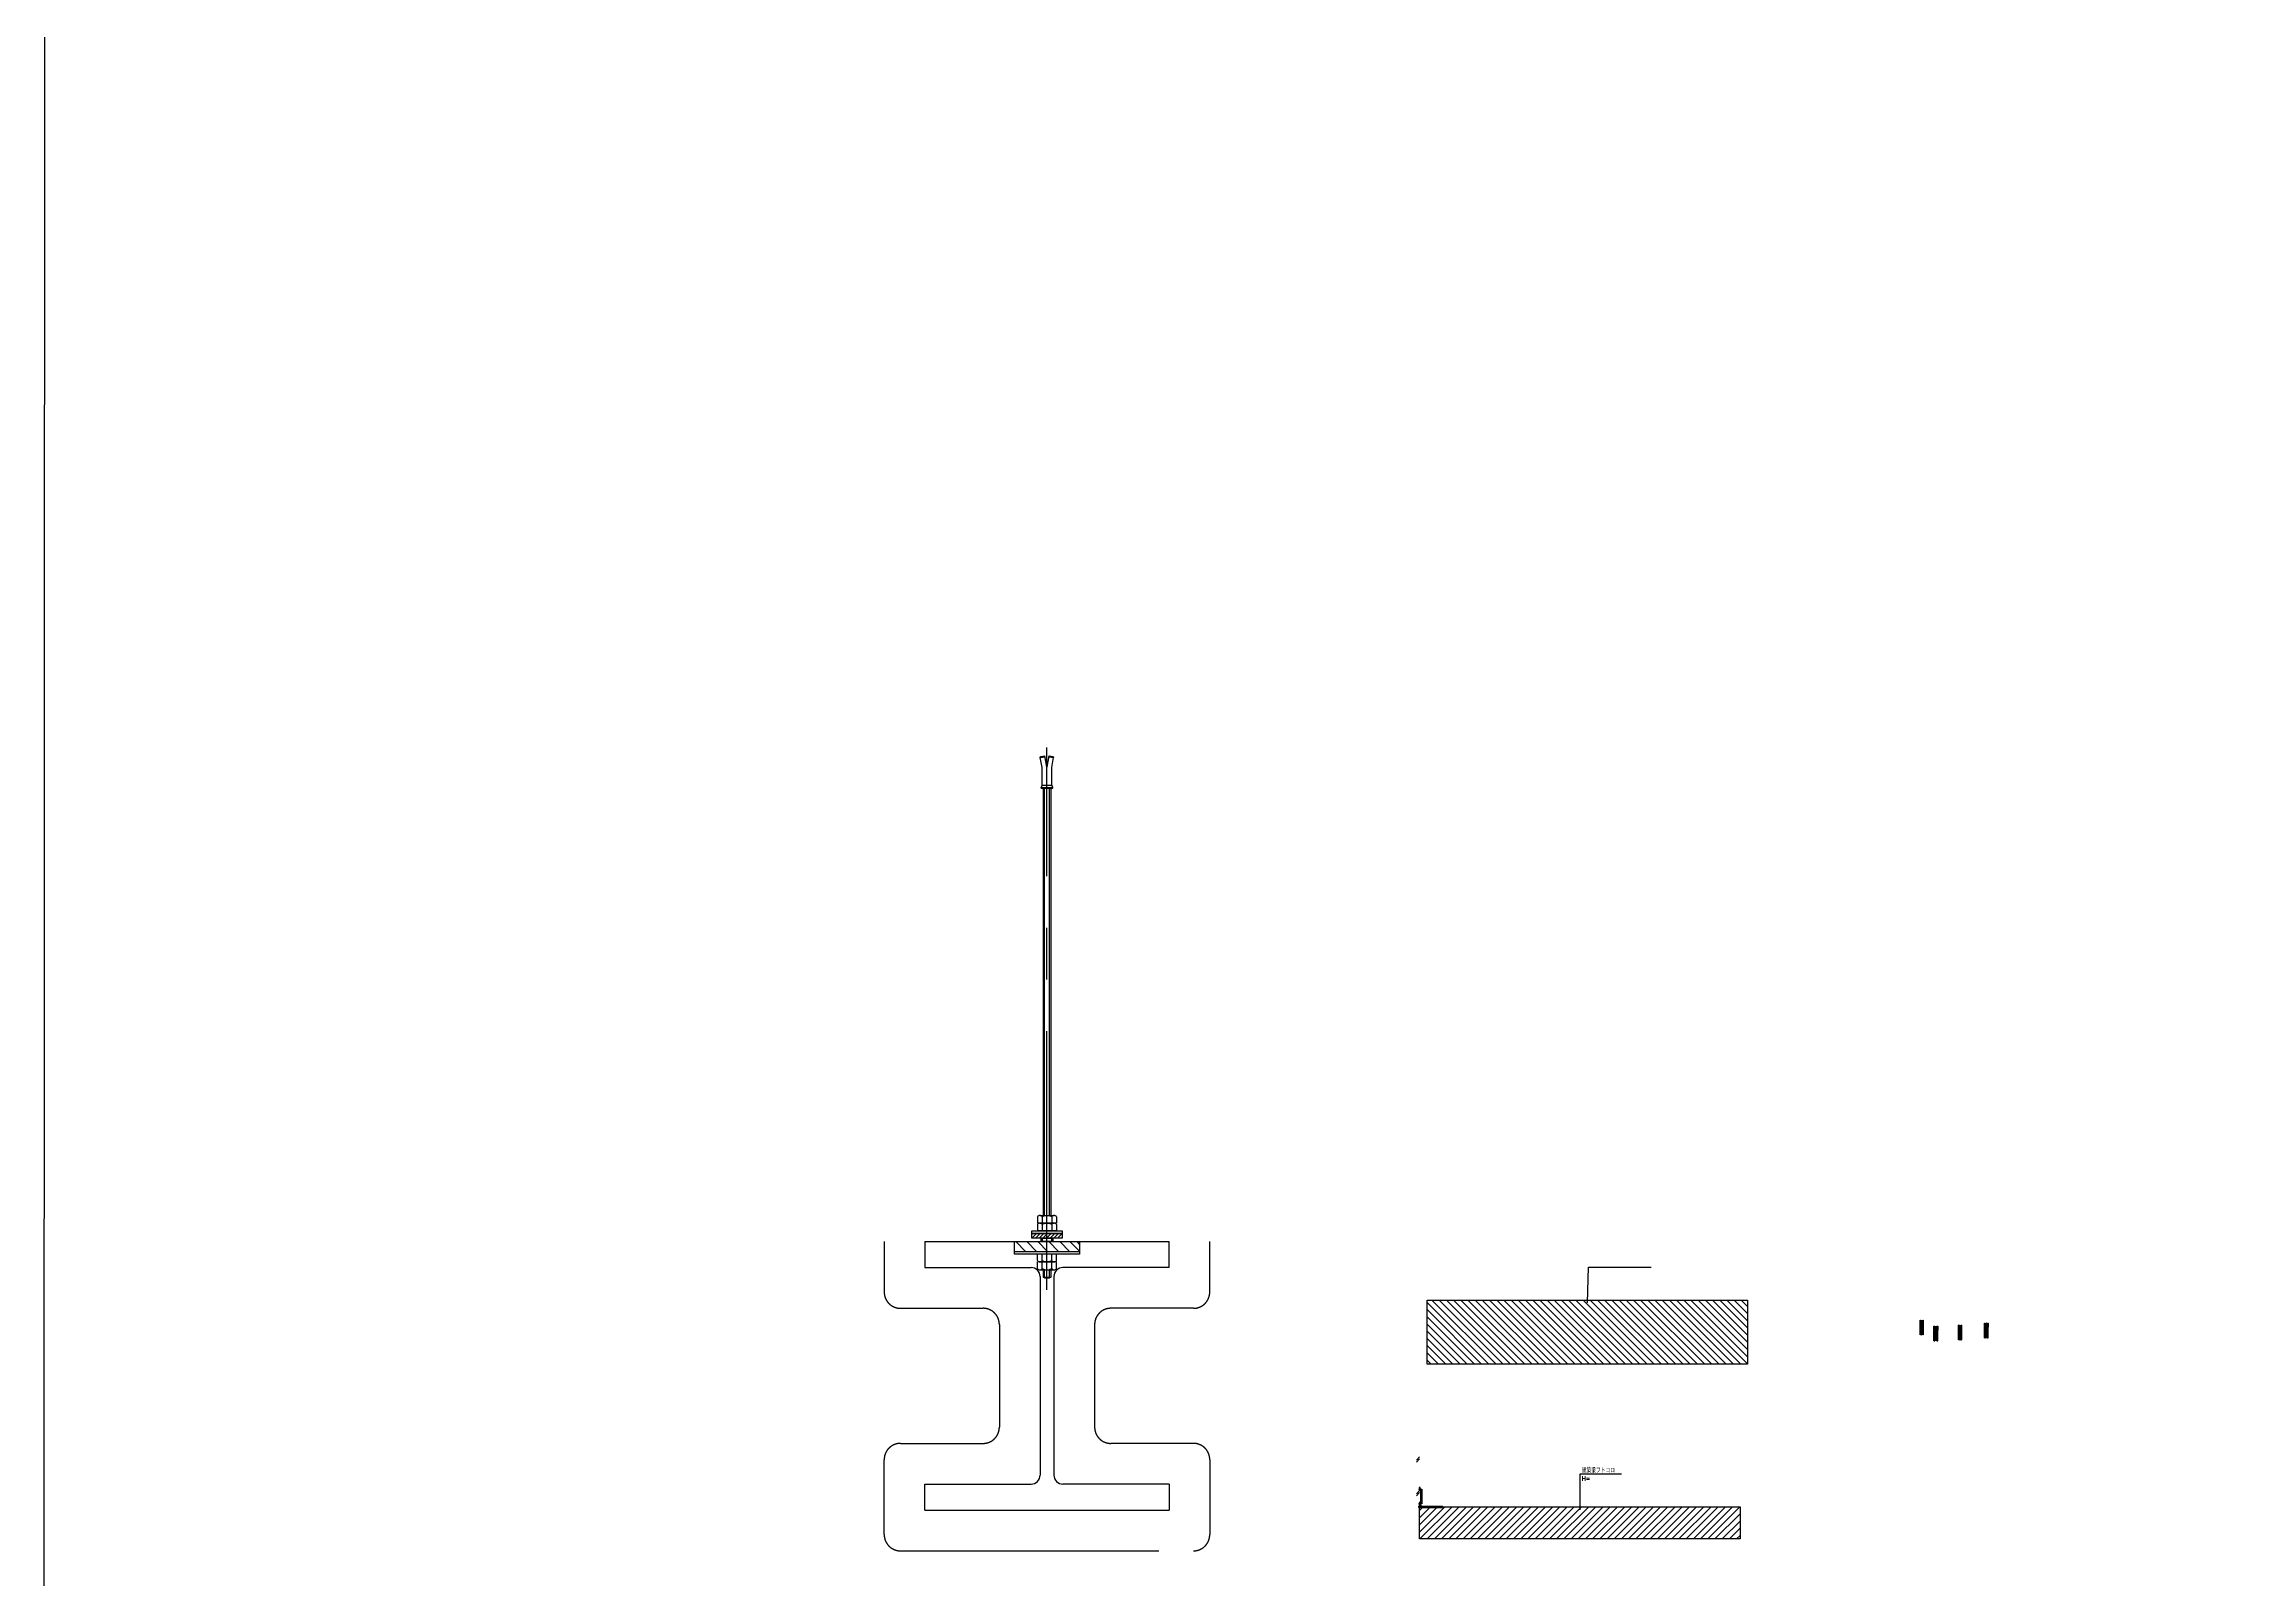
# Model space of a CAD drawing. Header units: millimetres. Extents: x -855187 to 47266, y -116283 to 213088.
# Drawn here: x -855187 to -786779, y -75774 to -27855 of the extents above; entities that cross this region are included whole.
import ezdxf

# ---------------------------------------------------------------- set-up
doc = ezdxf.new("R2010")
doc.units = ezdxf.units.MM
doc.header["$LTSCALE"] = 10
doc.header["$PDMODE"] = 35
doc.header["$PDSIZE"] = 5
for name, pattern in [('CENTER', [50.8, 31.75, -6.35, 6.35, -6.35]), ('HIDDEN', [9.525, 6.35, -3.175]), ('PHANTOM', [63.5, 31.75, -6.35, 6.35, -6.35, 6.35, -6.35])]:
    doc.linetypes.add(name, pattern=pattern)
for name, color, linetype in [('_P16_文字', 3, 'Continuous'), ('_P16_製品寸法', 9, 'Continuous'), ('_グラスウール', 2, 'BATTING'), ('_別途', 6, 'PHANTOM'), ('_吊下地', 40, 'Continuous'), ('_基準', 1, 'CENTER'), ('_製品', 4, 'Continuous'), ('_躯体', 8, 'Continuous')]:
    doc.layers.add(name, color=color, linetype=linetype)
doc.layers.add('_ポイント', color=1, linetype='Continuous', plot=False)
doc.styles.add('OKAMURA', font='simplex8.shx', dxfattribs={"width": 0.7, "bigfont": 'BIGFONT.shx'})
doc.linetypes.add('BATTING', pattern='A,0.00254,-2.54,[134,ltypeshp.shx,S=2.54,R=0,X=-2.54,Y=0],-5.08,[134,ltypeshp.shx,S=2.54,R=180,X=2.54,Y=0],-2.54', length=10.16254)
doc.dimstyles.new('OKAMURA-050', dxfattribs={"dimscale": 50, "dimtxt": 3, "dimasz": 1, "dimexe": 0, "dimexo": 3, "dimgap": 1, "dimtad": 1, "dimdec": 8, "dimdsep": 46, "dimtxsty": 'OKAMURA', "dimblk1": 'DOT', "dimblk2": 'DOT', "dimsah": 1, "dimcen": 0, "dimclrt": 3, "dimadec": 0, "dimazin": 0, "dimtfac": 1, "dimtdec": 8, "dimtix": 1, "dimtmove": 2, "dimatfit": 3, "dimfxl": 1, "dimtolj": 1, "dimarcsym": 0})

# ---------------------------------------------------------------- blocks, each defined once
blk = doc.blocks.new('P16_BASE_FV_01')
at = {"layer": '_吊下地'}
for p, q in [((-29, -21), (-29, 19)), ((-5, 10), (-11, 1)), ((-11, 1), (-6, -9)), ((6, 9), (-5, 10)), ((6, 9), (11, -1)), ((5, -10), (-6, -9)), ((11, -1), (5, -10))]:
    blk.add_line(p, q, dxfattribs=at)
at = {"layer": '_吊下地', "color": 6, "linetype": 'HIDDEN'}
blk.add_circle((0, 0), 12, dxfattribs=at)
at = {"layer": '_吊下地'}
for radius in [9.5, 7, 6]:
    blk.add_circle((0, 0), radius, dxfattribs=at)
at = {"layer": '_基準'}
for p, q in [((13, -11), (-13, 11)), ((11, 13), (-11, -13))]:
    blk.add_line(p, q, dxfattribs=at)
blk = doc.blocks.new('P16_BASE_FV_02')
at = {"layer": '_吊下地'}
for p, q in [((-5, 10), (-11, 1)), ((-11, 1), (-6, -9)), ((6, 9), (-5, 10)), ((6, 9), (11, -1)), ((29, -21), (29, 19)), ((5, -10), (-6, -9)), ((11, -1), (5, -10))]:
    blk.add_line(p, q, dxfattribs=at)
at = {"layer": '_吊下地', "color": 6, "linetype": 'HIDDEN'}
blk.add_circle((0, 0), 12, dxfattribs=at)
at = {"layer": '_吊下地'}
for radius in [9.5, 7, 6]:
    blk.add_circle((0, 0), radius, dxfattribs=at)
at = {"layer": '_基準'}
for p, q in [((13, -11), (-13, 11)), ((11, 13), (-11, -13))]:
    blk.add_line(p, q, dxfattribs=at)
blk = doc.blocks.new('P_WALL')
at = {"layer": '_躯体'}
for p, q in [((0, 63), (-95, -44)), ((0, 0), (-95, -107))]:
    blk.add_line(p, q, dxfattribs=at)
blk = doc.blocks.new('_DOT')
at = {"color": 0, "linetype": 'ByBlock'}
blk.add_line((-0.5, 0), (-1, 0), dxfattribs=at)
at = {"color": 0, "linetype": 'ByBlock', "const_width": 0.5}
blk.add_lwpolyline([(-0.25, 0, 1), (0.25, 0, 1)], format="xyb", close=True, dxfattribs=at)
blk = doc.blocks.new('P18FVBASE03')
at = {"layer": '_吊下地'}
for p, q in [((-20, 0), (30, 0)), ((-20, -1), (-20, 0)), ((-8, 45), (-3, 46)), ((-8, 45), (-8, 43)), ((-8, 43), (-3, 43)), ((-8, 41), (-2, 41)), ((-8, 41), (-7, 38)), ((-7, 38), (-2, 39)), ((-7, 36), (-2, 37)), ((-7, 36), (-7, 34)), ((-7, 34), (-2, 34)), ((-7, 32), (-1, 32)), ((-7, 32), (-7, 29)), ((-7, 29), (-1, 30)), ((-6, 27), (-1, 28)), ((-6, 27), (-6, 24)), ((-6, 24), (-6, 2)), ((-1, 24), (-3, 46)), ((-1, 24), (1, 24)), ((0, 57), (0, -30)), ((0, 50), (0, 50)), ((1, 24), (3, 46)), ((7, 32), (1, 32)), ((7, 29), (1, 30)), ((6, 27), (1, 28)), ((8, 41), (2, 41)), ((7, 38), (2, 39)), ((7, 36), (2, 37)), ((7, 34), (2, 34)), ((8, 45), (3, 46)), ((8, 43), (3, 43)), ((6, 27), (6, 24)), ((6, 24), (6, 2)), ((8, 41), (7, 38)), ((7, 36), (7, 34)), ((7, 32), (7, 29)), ((8, 45), (8, 43)), ((30, -50), (30, 0)), ((19, -4), (-17, -4)), ((12, -4), (-12, -4)), ((-12, -6), (-12, -4)), ((12, -6), (-12, -6)), ((-11, -14), (-11, -6)), ((11, -6), (-11, -6)), ((-9, -16), (-11, -14)), ((9, -16), (-9, -16)), ((-6, -16), (-6, -22)), ((-6, -22), (-5, -24)), ((6, -22), (-6, -22)), ((-5, -14), (-5, -6)), ((-5, -24), (5, -24)), ((-4, -24), (-4, -26)), ((-4, -26), (4, -26)), ((3, -24), (-3, -24)), ((3, -28), (-3, -28)), ((4, -24), (4, -26)), ((5, -14), (5, -6)), ((6, -22), (5, -24)), ((6, -16), (6, -22)), ((9, -16), (11, -14)), ((11, -14), (11, -6)), ((12, -6), (12, -4)), ((16, -39), (16, -21)), ((18, -18), (26, -18)), ((18, -24), (26, -24)), ((18, -36), (26, -36)), ((18, -42), (26, -42)), ((26, -10), (26, -47)), ((26, -42), (26, -18)), ((29, -50), (30, -50)), ((30, -7), (70, -7)), ((35, -15), (37, -15)), ((35, -15), (35, -45)), ((35, -45), (37, -45)), ((37, -15), (37, -45)), ((45, -18), (37, -18)), ((45, -24), (37, -24)), ((45, -36), (37, -36)), ((45, -42), (37, -42)), ((47, -39), (47, -21)), ((57, -24), (47, -24)), ((58, -26), (47, -26)), ((47, -35), (58, -35)), ((57, -36), (47, -36)), ((58, -26), (57, -24)), ((57, -36), (57, -24)), ((57, -36), (58, -35)), ((58, -26), (58, -35))]:
    blk.add_line(p, q, dxfattribs=at)
at = {"layer": '_吊下地', "color": 6, "linetype": 'HIDDEN'}
for p, q in [((-6, -2), (-6, 2)), ((-2, -24), (-2, 42)), ((2, -24), (2, 42)), ((6, -2), (6, 2)), ((-5, -4), (-6, -2)), ((-6, -2), (6, -2)), ((-6, -4), (-6, -16)), ((-5, -4), (-6, -4)), ((-6, -4), (6, -4)), ((5, -4), (-5, -4)), ((-5, -4), (-5, -4)), ((-5, -16), (-5, -4)), ((-5, -24), (-5, -16)), ((5, -4), (6, -2)), ((5, -4), (6, -4)), ((5, -4), (5, -4)), ((5, -16), (5, -4)), ((5, -24), (5, -16)), ((6, -4), (6, -16))]:
    blk.add_line(p, q, dxfattribs=at)
at = {"layer": '_吊下地'}
for centre, radius, start, end in [((-11, 41), 3, 343.69496, 27.74358), ((-10, 37), 3, 343.69496, 27.74358), ((-10, 33), 3, 343.69496, 27.74358), ((-9, 28), 3, 343.69496, 27.74358), ((14, 42), 16, 149.24648, 178.00848), ((14, 42), 16, 178.00848, 180), ((-13, 42), 16, 1.99152, 30.75352), ((-13, 42), 16, 0, 1.99152), ((9, 28), 3, 152.25642, 196.30504), ((10, 37), 3, 152.25642, 196.30504), ((10, 33), 3, 152.25642, 196.30504), ((11, 41), 3, 152.25642, 196.30504), ((-17, -1), 3, 180, 270), ((-8, -12), 3.88, 270.03569, 315.0441), ((0, -2), 13.8, 246.5734, 293.4266), ((-3, -24), 0.5, 90, 180), ((0, -24), 4, 200.36413, 228.59038), ((3, -24), 0.5, 0, 90), ((0, -24), 4, 311.40962, 339.63587), ((8, -12), 3.88, 224.9559, 269.96431), ((20, -21), 3.4, 120.17308, 240.18278), ((27, -30), 11, 147.79349, 212.20649), ((20, -39), 3.4, 119.99517, 240.00487), ((19, -10), 6.5, 0, 90), ((29, -47), 3, 180, 270), ((44, -21), 3.4, 299.81722, 59.82692), ((36, -30), 11, 327.79351, 32.20651), ((44, -39), 3.4, 299.99513, 60.00483)]:
    blk.add_arc(centre, radius, start, end, dxfattribs=at)
at = {"layer": '_吊下地', "color": 1}
for p in [(0, 0), (30, 0), (26, -30), (35, -30)]:
    blk.add_point(p, dxfattribs=at)
at = {"layer": '_基準'}
for p, q in [((0, 70), (0, -70)), ((10, -30), (63, -30))]:
    blk.add_line(p, q, dxfattribs=at)
blk = doc.blocks.new('FVBASE04')
at = {"layer": '_吊下地'}
for p, q in [((-30, 0), (-30, 3)), ((35, 0), (-30, 0)), ((22, 6), (-26, 6)), ((-20, 101), (-20, 100)), ((-20, 100), (30, 100)), ((18, 106), (-16, 106)), ((-15, 100), (15, 100)), ((-15, 98), (-15, 100)), ((-12, 98), (-15, 98)), ((-15, 8), (15, 8)), ((-15, 6), (-15, 8)), ((15, 6), (-15, 6)), ((-12, 123), (-12, 116)), ((12, 116), (-12, 116)), ((-12, 114), (-12, 106)), ((12, 106), (-12, 106)), ((-12, 90), (-12, 98)), ((12, 98), (-12, 98)), ((-12, 16), (-12, 8)), ((12, 8), (-12, 8)), ((9, 125), (-9, 125)), ((9, 116), (-9, 116)), ((9, 88), (-9, 88)), ((9, 18), (-9, 18)), ((-5, 140), (-6, 138)), ((-6, 138), (-6, 125)), ((6, 138), (-6, 138)), ((-6, 123), (-6, 116)), ((-6, 114), (-6, 106)), ((-6, 90), (-6, 98)), ((-6, 18), (-6, 88)), ((-6, 16), (-6, 8)), ((-5, 18), (-5, 88)), ((-5, 140), (-5, 125)), ((-5, 140), (4, 140)), ((4, 125), (4, 140)), ((4, 88), (4, 18)), ((6, 138), (4, 140)), ((6, 138), (6, 125)), ((6, 123), (6, 116)), ((6, 114), (6, 106)), ((6, 90), (6, 98)), ((6, 18), (6, 88)), ((6, 16), (6, 8)), ((12, 123), (12, 116)), ((12, 114), (12, 106)), ((12, 90), (12, 98)), ((12, 98), (15, 98)), ((12, 16), (12, 8)), ((15, 98), (15, 100)), ((15, 6), (15, 8)), ((24, 112), (24, 145)), ((30, 150), (28, 150)), ((29, 13), (29, 62)), ((30, 100), (30, 150)), ((70, 100), (30, 100)), ((35, 65), (32, 65)), ((35, 65), (35, 0)), ((-12, -8), (-12, 0)), ((9, -10), (-9, -10)), ((-6, -8), (-6, 0)), ((6, -8), (6, 0)), ((12, -8), (12, 0))]:
    blk.add_line(p, q, dxfattribs=at)
for centre, radius, start, end in [((-26, 3), 3.5, 90, 180), ((-16, 101), 4.5, 90, 180), ((-9, 122), 3.4, 29.81722, 149.82692), ((-9, 112), 3.4, 29.81722, 149.82692), ((-9, 91), 3.4, 210.17308, 330.18278), ((-9, 15), 3.4, 29.81722, 149.82692), ((0, 114), 11, 57.79351, 122.20651), ((0, 105), 11, 57.79351, 122.20651), ((0, 99), 11, 237.79349, 302.20649), ((0, 7), 11, 57.79351, 122.20651), ((9, 122), 3.4, 29.99513, 150.00483), ((9, 112), 3.4, 29.99513, 150.00483), ((9, 91), 3.4, 209.99517, 330.00487), ((9, 15), 3.4, 29.99513, 150.00483), ((18, 112), 6.5, 270, 0), ((22, 13), 6.5, 270, 0), ((28, 145), 4.5, 90, 180), ((33, 145), 5.67, 118.07249, 241.92751), ((33, 135), 5.67, 118.07249, 241.92751), ((33, 125), 5.67, 118.07249, 241.92751), ((33, 115), 5.67, 118.07249, 241.92751), ((33, 105), 5.67, 118.07249, 241.92751), ((32, 62), 3.5, 90, 180), ((-9, -6), 3.4, 210.17308, 330.18278), ((0, 1), 11, 237.79349, 302.20649), ((9, -6), 3.4, 209.99517, 330.00487)]:
    blk.add_arc(centre, radius, start, end, dxfattribs=at)
at = {"layer": '_吊下地', "color": 1}
for p in [(0, 98), (0, 0), (30, 100), (35, 0)]:
    blk.add_point(p, dxfattribs=at)
at = {"layer": '_基準'}
blk.add_line((0, 158), (0, -20), dxfattribs=at)
blk = doc.blocks.new('FVBASE16')
at = {"layer": '_吊下地'}
h = blk.add_hatch(dxfattribs=at)
h.set_pattern_fill('ANSI31', color=6, scale=2, style=0)
h.set_pattern_definition([(45, (0, 0), (-2.24506, 2.24506), [])])
h.paths.add_polyline_path([(-18.5, 10), (0, 10), (0, 4), (-18.5, 4)])
h.paths.add_polyline_path([(0, 10), (18.5, 10), (18.5, 4), (0, 4)])
for p, q in [((-11.8, 30.5), (-11.8, 22.6)), ((-8.8, 32.2), (8.9, 32.2)), ((-5.9, 30.5), (-5.9, 22.6)), ((5.9, 30.5), (5.9, 22.6)), ((11.8, 30.5), (11.8, 22.6)), ((-40, -15.5), (-40, 0)), ((-40, 0), (40, 0)), ((11.8, 22.6), (-11.8, 22.6)), ((-11.8, 20.9), (-11.8, 13)), ((11.8, 13), (-11.8, 13)), ((-8.8, 22.6), (8.9, 22.6)), ((6, 0), (-6, 0)), ((-5.9, 20.9), (-5.9, 13)), ((5.9, 20.9), (5.9, 13)), ((11.8, 20.9), (11.8, 13)), ((40, -3), (37, 0)), ((40, 0), (40, -15.5)), ((40, -12.5), (-40, -12.5)), ((40, -15.5), (-40, -15.5)), ((-11.8, -23.4), (-11.8, -15.5)), ((-11.8, -33), (-11.8, -25.1)), ((11.8, -25.1), (-11.8, -25.1)), ((-8.8, -25.1), (8.9, -25.1)), ((-5.9, -23.4), (-5.9, -15.5)), ((-5.9, -33), (-5.9, -25.1)), ((5.9, -23.4), (5.9, -15.5)), ((5.9, -33), (5.9, -25.1)), ((11.8, -23.4), (11.8, -15.5)), ((11.8, -33), (11.8, -25.1)), ((-8.8, -34.7), (8.9, -34.7)), ((-4.8, -34.7), (-4.8, -43.7)), ((-4.8, -43.7), (4.8, -43.7)), ((-2.9, -44.7), (-4.8, -43.7)), ((-2.9, -44.7), (-2.9, -34.7)), ((-2.9, -44.7), (2.9, -44.7)), ((2.9, -44.7), (2.9, -34.7)), ((4.8, -43.7), (2.9, -44.7)), ((4.8, -34.7), (4.8, -43.7))]:
    blk.add_line(p, q, dxfattribs=at)
at = {"layer": '_吊下地', "color": 6}
for p, q in [((-25.8, -12.5), (-38.3, 0)), ((-12.3, -12.5), (-24.8, 0)), ((1.2, -12.5), (-11.3, 0)), ((-6, 4), (6, 4)), ((14.6, -12.5), (2.1, 0)), ((28.1, -12.5), (15.6, 0)), ((40, -11.9), (28.1, 0)), ((-39.3, -12.5), (-40, -11.8))]:
    blk.add_line(p, q, dxfattribs=at)
at = {"layer": '_吊下地'}
for points in [[(18.5, 10), (-18.5, 10), (-18.5, 13), (18.5, 13)], [(18.5, 4), (-18.5, 4), (-18.5, 10), (18.5, 10)]]:
    blk.add_lwpolyline(points, close=True, dxfattribs=at)
at = {"layer": '_吊下地', "color": 6}
for points in [[(-7, 4), (-6, 4), (-6, 0), (-7, 0)], [(6, 4), (7, 4), (7, 0), (6, 0)]]:
    blk.add_lwpolyline(points, close=True, dxfattribs=at)
at = {"layer": '_吊下地'}
for centre, radius, start, end in [((-8.8, 28.8), 3.4, 29.9952, 150.0049), ((0, 21.2), 11, 57.7935, 122.2065), ((8.9, 28.8), 3.4, 30.1731, 150.1828), ((-8.8, 19.2), 3.4, 29.9952, 150.0049), ((0, 11.6), 11, 57.7935, 122.2065), ((8.9, 19.2), 3.4, 30.1731, 150.1828), ((-8.8, -21.7), 3.4, 209.9951, 330.0048), ((0, -14.1), 11, 237.7935, 302.2065), ((8.9, -21.7), 3.4, 209.8172, 329.8269), ((-8.8, -31.3), 3.4, 209.9951, 330.0048), ((0, -23.7), 11, 237.7935, 302.2065), ((8.9, -31.3), 3.4, 209.8172, 329.8269)]:
    blk.add_arc(centre, radius, start, end, dxfattribs=at)
at = {"layer": '_基準'}
blk.add_line((0, -50.7), (0, 48.1), dxfattribs=at)
blk = doc.blocks.new('FVBASE17')
at = {"layer": '_吊下地', "linetype": 'HIDDEN'}
for p, q in [((-8.2, 37.8), (-7.4, 39)), ((-8.2, 37.8), (-2.6, 38.8)), ((-6, 25.5), (-8.2, 37.8)), ((-7.4, 39), (-2.7, 39.8)), ((-0.3, 26), (-2.7, 39.8)), ((0.3, 26), (2.7, 39.8)), ((2.6, 38.8), (8.2, 37.8)), ((2.7, 39.8), (7.4, 39)), ((6, 25.5), (8.2, 37.8)), ((7.4, 39), (8.2, 37.8)), ((-7, 1), (7, 1)), ((-7, 0), (-7, 1)), ((-6, 4), (-6, 25.5)), ((-6, 4), (6, 4)), ((-0.3, 26), (0.3, 26)), ((6, 4), (6, 25.5)), ((7, 0), (7, 1))]:
    blk.add_line(p, q, dxfattribs=at)
at = {"layer": '_吊下地'}
blk.add_line((-7, 0), (7, 0), dxfattribs=at)
at = {"layer": '_吊下地', "linetype": 'HIDDEN'}
for centre, start, end in [((-11.6, 4.2), 325.2699, 357.8602), ((11.6, 4.2), 182.1398, 214.7301)]:
    blk.add_arc(centre, 5.64, start, end, dxfattribs=at)
blk = doc.blocks.new('*U295')
at = {"layer": '_別途'}
for p, q in [((-200, 0), (-200, -62)), ((200, -62), (200, 0)), ((-180, -82), (-78.5, -82)), ((-58.5, -102), (-58.5, -185)), ((58.5, -102), (58.5, -192.3)), ((180, -82), (78.5, -82)), ((-58.5, -185), (-58.5, -228)), ((58.5, -185), (58.5, -228)), ((-200, -360), (-200, -268)), ((-180, -248), (-78.5, -248)), ((180, -248), (78.5, -248)), ((200, -268), (200, -360)), ((-180, -380), (180, -380))]:
    blk.add_line(p, q, dxfattribs=at)
for centre, start, end in [((-180, -62), 180, 270), ((180, -62), 270, 0), ((-78.5, -102), 0, 90), ((78.5, -102), 90, 180), ((-78.5, -228), 270, 0), ((78.5, -228), 180, 270), ((-180, -268), 90, 180), ((180, -268), 0, 90), ((-180, -360), 180, 270), ((180, -360), 270, 0)]:
    blk.add_arc(centre, 20, start, end, dxfattribs=at)
at = {"layer": '_吊下地'}
for p, q in [((-4.8, 557), (-4.8, 32.2)), ((-2.9, 32.2), (-2.9, 557)), ((2.9, 32.2), (2.9, 557)), ((4.8, 557), (4.8, 32.2))]:
    blk.add_line(p, q, dxfattribs=at)
at = {"layer": '_基準'}
blk.add_line((0, -59.1), (0, 607.3), dxfattribs=at)
at = {"layer": '_躯体'}
for p, q in [((-150, 0), (-150, -32)), ((-150, 0), (150, 0)), ((150, -32), (150, 0)), ((-150, -32), (-19.5, -32)), ((-8.5, -43), (-8.5, -185)), ((8.5, -43), (8.5, -185)), ((150, -32), (19.5, -32)), ((-8.5, -185), (-8.5, -287)), ((8.5, -185), (8.5, -287)), ((-150, -298), (-19.5, -298)), ((-150, -330), (-150, -298)), ((150, -298), (19.5, -298)), ((150, -298), (150, -330)), ((-150, -330), (150, -330))]:
    blk.add_line(p, q, dxfattribs=at)
for centre, start, end in [((-19.5, -43), 0, 90), ((19.5, -43), 90, 180), ((-19.5, -287), 270, 0), ((19.5, -287), 180, 270)]:
    blk.add_arc(centre, 11, start, end, dxfattribs=at)
at = {"layer": '_吊下地'}
for name, p in [('FVBASE17', (0, 557)), ('FVBASE16', (0, 0))]:
    blk.add_blockref(name, p, dxfattribs=at)
blk = doc.blocks.new('*U108')
at = {"layer": '_別途'}
h = blk.add_hatch(dxfattribs=at)
h.set_pattern_fill('AR-SAND', color=256, scale=0.2, style=0)
h.paths.add_polyline_path([(-59, 457), (-46, 457), (-46, 332), (-59, 332)])
h = blk.add_hatch(dxfattribs=at)
h.set_pattern_fill('AR-SAND', color=256, scale=0.2, style=0)
h.paths.add_polyline_path([(-59, 0), (-46, 0), (-46, 322), (-59, 322)])
h = blk.add_hatch(dxfattribs=at)
h.set_pattern_fill('AR-SAND', color=256, scale=0.2, style=0)
h.paths.add_polyline_path([(-46, 457), (-34, 457), (-34, 332), (-46, 332)])
h = blk.add_hatch(dxfattribs=at)
h.set_pattern_fill('AR-SAND', color=256, scale=0.2, style=0)
h.paths.add_polyline_path([(-46, 0), (-34, 0), (-34, 322), (-46, 322)])
h = blk.add_hatch(dxfattribs=at)
h.set_pattern_fill('AR-SAND', color=256, scale=0.2, style=0)
h.paths.add_polyline_path([(34, 457), (46, 457), (46, 332), (34, 332)])
h = blk.add_hatch(dxfattribs=at)
h.set_pattern_fill('AR-SAND', color=256, scale=0.2, style=0)
h.paths.add_polyline_path([(34, 0), (46, 0), (46, 322), (34, 322)])
h = blk.add_hatch(dxfattribs=at)
h.set_pattern_fill('AR-SAND', color=256, scale=0.2, style=0)
h.paths.add_polyline_path([(46, 457), (59, 457), (59, 332), (46, 332)])
h = blk.add_hatch(dxfattribs=at)
h.set_pattern_fill('AR-SAND', color=256, scale=0.2, style=0)
h.paths.add_polyline_path([(46, 0), (59, 0), (59, 322), (46, 322)])
at = {"layer": '_グラスウール', "ltscale": 4}
for points in [[(0, 332), (0, 457), (0, 457)], [(0, 0), (0, 322), (0, 322)]]:
    blk.add_lwpolyline(points, dxfattribs=at)
at = {"layer": '_ポイント'}
blk.add_point((0, 457), dxfattribs=at)
at = {"layer": '_別途'}
for p, q in [((-59, 332), (-59, 457)), ((-59, 0), (-59, 322)), ((-46, 332), (-46, 457)), ((-46, 0), (-46, 322)), ((-34, 332), (-34, 457)), ((-34, 0), (-34, 322)), ((34, 332), (34, 457)), ((34, 0), (34, 322)), ((46, 0), (46, 322)), ((59, 332), (59, 457)), ((59, 0), (59, 322))]:
    blk.add_line(p, q, dxfattribs=at)
at = {"layer": '_製品'}
blk.add_line((46, 332), (46, 457), dxfattribs=at)
at = {"layer": 'Defpoints', "ltscale": 2}
for points in [[(-59, 457), (-46, 457), (-46, 332), (-59, 332)], [(-59, 0), (-46, 0), (-46, 322), (-59, 322)], [(-46, 457), (-34, 457), (-34, 332), (-46, 332)], [(-46, 0), (-34, 0), (-34, 322), (-46, 322)], [(34, 457), (46, 457), (46, 332), (34, 332)], [(34, 0), (46, 0), (46, 322), (34, 322)], [(46, 457), (59, 457), (59, 332), (46, 332)], [(46, 0), (59, 0), (59, 322), (46, 322)]]:
    blk.add_lwpolyline(points, close=True, dxfattribs=at)
blk = doc.blocks.new('BOLT')
at = {"layer": '_ポイント'}
blk.add_point((0, 0), dxfattribs=at)
at = {"layer": '_製品'}
for p, q in [((0, 10.969464), (-9.5, 5.484637)), ((-9.5, 5.484637), (-9.5, -5.484636)), ((0, 10.969464), (9.5, 5.484636)), ((9.5, 5.484636), (9.5, -5.484637)), ((-9.5, -5.484636), (0, -10.969464)), ((9.5, -5.484637), (0, -10.969464))]:
    blk.add_line(p, q, dxfattribs=at)
for radius in [9.5, 6]:
    blk.add_circle((0, 0), radius, dxfattribs=at)
blk = doc.blocks.new('ピース')
at = {"layer": '_製品', "ltscale": 2}
for p, q in [((-31, -50), (-31, 0)), ((-31, 0), (31, 0)), ((31, -50), (31, 0)), ((-31, -6), (31, -6)), ((-31, -50), (31, -50))]:
    blk.add_line(p, q, dxfattribs=at)
blk = doc.blocks.new('65ﾗﾝﾅｰ')
at = {"layer": '_製品', "ltscale": 2}
for p, q in [((-33.5, 40), (-33.5, 0)), ((-33.5, 40), (-32.7, 40)), ((-33.5, 0), (33.5, 0)), ((-32.7, 40), (-32.7, 0.8)), ((-32.7, 0.8), (32.7, 0.8)), ((32.7, 40), (32.7, 0.8)), ((33.5, 40), (32.7, 40)), ((33.5, 0), (33.5, 40))]:
    blk.add_line(p, q, dxfattribs=at)
blk = doc.blocks.new('*U110')
at = {"layer": '_製品'}
h = blk.add_hatch(dxfattribs=at)
h.set_pattern_fill('AR-SAND', color=256, scale=0.2, style=0)
h.set_pattern_definition([(37.5, (-647.514, -1076.187), (-0.320006, 9.788265), [0, -7.7216, 0, -8.636, 0, -8.255]), (7.5, (-647.514, -1076.187), (8.99047, 14.3365), [0, -4.1656, 0, -6.9596, 0, -2.667]), (327.5, (-653.762, -1076.187), (15.819847, 0.028744), [0, -2.54, 0, -9.144, 0, -11.938]), (317.5, (-653.762, -1076.187), (15.27113, 4.45859), [0, -1.27, 0, -5.9944, 0, -6.858])])
h.paths.add_polyline_path([(-59, 457), (-46, 457), (-46, 332), (-59, 332)])
h = blk.add_hatch(dxfattribs=at)
h.set_pattern_fill('AR-SAND', color=256, scale=0.2, style=0)
h.set_pattern_definition([(37.5, (-647.514, -1061.168), (-0.320006, 9.788265), [0, -7.7216, 0, -8.636, 0, -8.255]), (7.5, (-647.514, -1061.168), (8.99047, 14.3365), [0, -4.1656, 0, -6.9596, 0, -2.667]), (327.5, (-653.762, -1061.168), (15.819847, 0.028744), [0, -2.54, 0, -9.144, 0, -11.938]), (317.5, (-653.762, -1061.168), (15.27113, 4.45859), [0, -1.27, 0, -5.9944, 0, -6.858])])
h.paths.add_polyline_path([(-59, 0), (-46, 0), (-46, 322), (-59, 322)])
h = blk.add_hatch(dxfattribs=at)
h.set_pattern_fill('AR-SAND', color=256, scale=0.2, style=0)
h.set_pattern_definition([(37.5, (-635.014, -1076.187), (-0.320006, 9.788265), [0, -7.7216, 0, -8.636, 0, -8.255]), (7.5, (-635.014, -1076.187), (8.99047, 14.3365), [0, -4.1656, 0, -6.9596, 0, -2.667]), (327.5, (-641.262, -1076.187), (15.819847, 0.028744), [0, -2.54, 0, -9.144, 0, -11.938]), (317.5, (-641.262, -1076.187), (15.27113, 4.45859), [0, -1.27, 0, -5.9944, 0, -6.858])])
h.paths.add_polyline_path([(-46, 457), (-34, 457), (-34, 332), (-46, 332)])
h = blk.add_hatch(dxfattribs=at)
h.set_pattern_fill('AR-SAND', color=256, scale=0.2, style=0)
h.set_pattern_definition([(37.5, (-635.014, -1061.168), (-0.320006, 9.788265), [0, -7.7216, 0, -8.636, 0, -8.255]), (7.5, (-635.014, -1061.168), (8.99047, 14.3365), [0, -4.1656, 0, -6.9596, 0, -2.667]), (327.5, (-641.262, -1061.168), (15.819847, 0.028744), [0, -2.54, 0, -9.144, 0, -11.938]), (317.5, (-641.262, -1061.168), (15.27113, 4.45859), [0, -1.27, 0, -5.9944, 0, -6.858])])
h.paths.add_polyline_path([(-46, 0), (-34, 0), (-34, 322), (-46, 322)])
h = blk.add_hatch(dxfattribs=at)
h.set_pattern_fill('AR-SAND', color=256, scale=0.2, style=0)
h.set_pattern_definition([(37.5, (-670.014, -1076.187), (-0.320006, 9.788265), [0, -7.7216, 0, -8.636, 0, -8.255]), (7.5, (-670.014, -1076.187), (8.99047, 14.3365), [0, -4.1656, 0, -6.9596, 0, -2.667]), (327.5, (-676.262, -1076.187), (15.819847, 0.028744), [0, -2.54, 0, -9.144, 0, -11.938]), (317.5, (-676.262, -1076.187), (15.27113, 4.45859), [0, -1.27, 0, -5.9944, 0, -6.858])])
h.paths.add_polyline_path([(34, 457), (46, 457), (46, 332), (34, 332)])
h = blk.add_hatch(dxfattribs=at)
h.set_pattern_fill('AR-SAND', color=256, scale=0.2, style=0)
h.set_pattern_definition([(37.5, (-670.014, -1061.187), (-0.320006, 9.788265), [0, -7.7216, 0, -8.636, 0, -8.255]), (7.5, (-670.014, -1061.187), (8.99047, 14.3365), [0, -4.1656, 0, -6.9596, 0, -2.667]), (327.5, (-676.262, -1061.187), (15.819847, 0.028744), [0, -2.54, 0, -9.144, 0, -11.938]), (317.5, (-676.262, -1061.187), (15.27113, 4.45859), [0, -1.27, 0, -5.9944, 0, -6.858])])
h.paths.add_polyline_path([(34, 0), (46, 0), (46, 322), (34, 322)])
h = blk.add_hatch(dxfattribs=at)
h.set_pattern_fill('AR-SAND', color=256, scale=0.2, style=0)
h.set_pattern_definition([(37.5, (-657.514, -1076.187), (-0.320006, 9.788265), [0, -7.7216, 0, -8.636, 0, -8.255]), (7.5, (-657.514, -1076.187), (8.99047, 14.3365), [0, -4.1656, 0, -6.9596, 0, -2.667]), (327.5, (-663.762, -1076.187), (15.819847, 0.028744), [0, -2.54, 0, -9.144, 0, -11.938]), (317.5, (-663.762, -1076.187), (15.27113, 4.45859), [0, -1.27, 0, -5.9944, 0, -6.858])])
h.paths.add_polyline_path([(46, 457), (59, 457), (59, 332), (46, 332)])
h = blk.add_hatch(dxfattribs=at)
h.set_pattern_fill('AR-SAND', color=256, scale=0.2, style=0)
h.set_pattern_definition([(37.5, (-657.514, -1061.187), (-0.320006, 9.788265), [0, -7.7216, 0, -8.636, 0, -8.255]), (7.5, (-657.514, -1061.187), (8.99047, 14.3365), [0, -4.1656, 0, -6.9596, 0, -2.667]), (327.5, (-663.762, -1061.187), (15.819847, 0.028744), [0, -2.54, 0, -9.144, 0, -11.938]), (317.5, (-663.762, -1061.187), (15.27113, 4.45859), [0, -1.27, 0, -5.9944, 0, -6.858])])
h.paths.add_polyline_path([(46, 0), (59, 0), (59, 322), (46, 322)])
at = {"layer": '_グラスウール', "ltscale": 4}
for points in [[(0, 332), (0, 457), (0, 457)], [(0, 0), (0, 322), (0, 322)]]:
    blk.add_lwpolyline(points, dxfattribs=at)
at = {"layer": '_ポイント'}
blk.add_point((0, 457), dxfattribs=at)
at = {"layer": '_製品'}
for p, q in [((-59, 332), (-59, 457)), ((-59, 0), (-59, 322)), ((-46, 332), (-46, 457)), ((-46, 457), (-34, 457)), ((-46, 0), (-46, 322)), ((-34, 0), (-46, 0)), ((-34, 332), (-34, 457)), ((-34, 0), (-34, 322)), ((34, 332), (34, 457)), ((34, 457), (46, 457)), ((34, 0), (34, 322)), ((46, 0), (34, 0)), ((46, 332), (46, 457)), ((46, 0), (46, 322)), ((59, 332), (59, 457)), ((59, 0), (59, 322))]:
    blk.add_line(p, q, dxfattribs=at)
at = {"layer": 'Defpoints', "ltscale": 2}
for points in [[(-59, 457), (-46, 457), (-46, 332), (-59, 332)], [(-59, 0), (-46, 0), (-46, 322), (-59, 322)], [(-46, 457), (-34, 457), (-34, 332), (-46, 332)], [(-46, 0), (-34, 0), (-34, 322), (-46, 322)], [(34, 457), (46, 457), (46, 332), (34, 332)], [(34, 0), (46, 0), (46, 322), (34, 322)], [(46, 457), (59, 457), (59, 332), (46, 332)], [(46, 0), (59, 0), (59, 322), (46, 322)]]:
    blk.add_lwpolyline(points, close=True, dxfattribs=at)
at = {"layer": '_製品'}
for name, p in [('65ﾗﾝﾅｰ', (0, 65)), ('ピース', (0, 65)), ('BOLT', (0, 40))]:
    blk.add_blockref(name, p, dxfattribs=at)
blk = doc.blocks.new('*U109')
at = {"layer": '_製品'}
h = blk.add_hatch(dxfattribs=at)
h.set_pattern_fill('AR-SAND', color=256, scale=0.2, style=0)
h.paths.add_polyline_path([(-46, 332), (-33, 332), (-33, 457), (-46, 457)])
h.paths.add_polyline_path([(-46, 0), (-33, 0), (-33, 322), (-46, 322)])
at = {"layer": '_製品', "ltscale": 2}
h = blk.add_hatch(dxfattribs=at)
h.set_pattern_fill('AR-SAND', color=256, scale=0.2, style=0)
h.paths.add_polyline_path([(34, 332), (46, 332), (46, 457), (34, 457)])
h.paths.add_polyline_path([(34, 0), (46, 0), (46, 322), (34, 322)])
at = {"layer": '_グラスウール', "ltscale": 4}
for points in [[(0, 332), (0, 457), (0, 457)], [(0, 0), (0, 322), (0, 322)]]:
    blk.add_lwpolyline(points, dxfattribs=at)
at = {"layer": '_ポイント', "ltscale": 2}
blk.add_point((0, 0), dxfattribs=at)
blk.add_point((0, 0), dxfattribs=at)
at = {"layer": '_製品', "ltscale": 2}
for p, q in [((-33, 457), (-46, 457)), ((-46, 457), (-46, 332)), ((-46, 0), (-46, 322)), ((-33, 0), (-46, 0)), ((-33, 332), (-33, 457)), ((-33, 322), (-33, 0)), ((46, 457), (34, 457)), ((34, 457), (34, 332)), ((34, 322), (34, 0)), ((34, 0), (46, 0)), ((46, 332), (46, 457)), ((46, 0), (46, 322))]:
    blk.add_line(p, q, dxfattribs=at)
at = {"layer": 'Defpoints'}
for points in [[(-46, 332), (-46, 457), (-33, 457), (-33, 332)], [(-33, 322), (-33, 0), (-46, 0), (-46, 322)], [(34, 332), (34, 457), (46, 457), (46, 332)], [(46, 322), (46, 0), (34, 0), (34, 322)]]:
    blk.add_lwpolyline(points, close=True, dxfattribs=at)
at = {"layer": '_製品'}
for name, p in [('65ﾗﾝﾅｰ', (0, 65)), ('ピース', (0, 65)), ('BOLT', (0, 40))]:
    blk.add_blockref(name, p, dxfattribs=at)
blk = doc.blocks.new('*U107')
at = {"layer": '_別途'}
h = blk.add_hatch(dxfattribs=at)
h.set_pattern_fill('AR-SAND', color=256, scale=0.2, style=0)
h.paths.add_polyline_path([(-46, 332), (-33, 332), (-33, 457), (-46, 457)])
h.paths.add_polyline_path([(-46, 0), (-33, 0), (-33, 322), (-46, 322)])
h = blk.add_hatch(dxfattribs=at)
h.set_pattern_fill('AR-SAND', color=256, scale=0.2, style=0)
h.paths.add_polyline_path([(34, 332), (46, 332), (46, 457), (34, 457)])
h.paths.add_polyline_path([(34, 0), (46, 0), (46, 322), (34, 322)])
at = {"layer": '_グラスウール', "ltscale": 4}
for points in [[(0, 332), (0, 457), (0, 457)], [(0, 0), (0, 322), (0, 322)]]:
    blk.add_lwpolyline(points, dxfattribs=at)
at = {"layer": '_ポイント', "ltscale": 2}
blk.add_point((0, 0), dxfattribs=at)
blk.add_point((0, 0), dxfattribs=at)
at = {"layer": '_別途'}
for p, q in [((-46, 457), (-46, 332)), ((-46, 0), (-46, 322)), ((-33, 332), (-33, 457)), ((-33, 322), (-33, 0)), ((34, 457), (34, 332)), ((34, 322), (34, 0)), ((46, 332), (46, 457)), ((46, 0), (46, 322))]:
    blk.add_line(p, q, dxfattribs=at)
at = {"layer": 'Defpoints'}
for points in [[(-46, 332), (-46, 457), (-33, 457), (-33, 332)], [(-33, 322), (-33, 0), (-46, 0), (-46, 322)], [(34, 332), (34, 457), (46, 457), (46, 332)], [(46, 322), (46, 0), (34, 0), (34, 322)]]:
    blk.add_lwpolyline(points, close=True, dxfattribs=at)
blk = doc.blocks.new('*U300')
at = {"layer": '_躯体'}
h = blk.add_hatch(dxfattribs=at)
h.set_pattern_fill('ANSI31', color=256, scale=50)
h.paths.add_polyline_path([(0, -1000), (10000, -1000), (10000, 0), (0, 0)])
at = {"layer": '_吊下地'}
for p, q in [((-29, 19), (712, 19)), ((-29, 14), (712, 14)), ((30, 550), (30, 100)), ((35, 550), (35, 100)), ((70, 550), (70, 100)), ((-29, -21), (712, -21))]:
    blk.add_line(p, q, dxfattribs=at)
at = {"layer": '_躯体'}
for p, q in [((0, 0), (10000, 0)), ((0, -1000), (0, 0)), ((10000, 0), (10000, -1000)), ((10000, -1000), (0, -1000))]:
    blk.add_line(p, q, dxfattribs=at)
at = {"layer": '_吊下地'}
for name, p in [('FVBASE04', (0, 0)), ('P16_BASE_FV_01', (0, 0)), ('P18FVBASE03', (0, 557)), ('P16_BASE_FV_02', (683, 0))]:
    blk.add_blockref(name, p, dxfattribs=at)
at = {"layer": '_躯体'}
for p in [(0, 1500), (0, 450)]:
    blk.add_blockref('P_WALL', p, dxfattribs=at)
at = {"layer": '_P16_文字', "insert": (5063, 1212), "char_height": 150, "attachment_point": 1, "style": 'OKAMURA'}
blk.add_mtext_dynamic_manual_height_columns('建築梁フトコロH=', width=1114.89, gutter_width=37.5, heights=[0], dxfattribs=at)
at = {"layer": '_P16_文字'}
blk.add_leader([(5007, -88), (5007, 1028), (6295, 1028)], dimstyle='OKAMURA-050', override={"dimgap": 1, "dimtad": 0}, dxfattribs=at)
blk = doc.blocks.new('*U298')
at = {"layer": '_躯体'}
h = blk.add_hatch(dxfattribs=at)
h.set_pattern_fill('ANSI31', color=256, scale=50, angle=90)
h.set_pattern_definition([(135, (105533.23, 18846.78), (-112.2532, -112.2532), [])])
h.paths.add_polyline_path([(10000, -2000), (10000, 0), (0, 0), (0, -2000)])
for p, q in [((0, 0), (10000, 0)), ((0, -2000), (0, 0)), ((10000, 0), (10000, -2000)), ((10000, -2000), (0, -2000))]:
    blk.add_line(p, q, dxfattribs=at)
at = {"layer": '_P16_文字'}
blk.add_leader([(5007, -88), (5037, 1028), (6997, 1026)], dimstyle='OKAMURA-050', override={"dimgap": 1, "dimtad": 0}, dxfattribs=at)

msp = doc.modelspace()

# ---------------------------------------------------------------- linework, layer by layer
at = {"layer": '_P16_製品寸法'}
msp.add_lwpolyline([(-429423, -116283), (-855187, -115392), (-855090, 172860), (-429327, 171970)], close=True, dxfattribs=at)

# ---------------------------------------------------------------- block references
at = {"xscale": 25.4, "yscale": 25.4, "zscale": 25.4}
msp.add_blockref('*U295', (-823885, -65237), dxfattribs=at)
for name, p in [('*U298', (-812026, -67066)), ('*U107', (-796591, -68146)), ('*U108', (-796150, -68336)), ('*U109', (-795392, -68304)), ('*U110', (-794572, -68241)), ('*U300', (-812257, -73519))]:
    msp.add_blockref(name, p)

doc.saveas('drawing.dxf')
